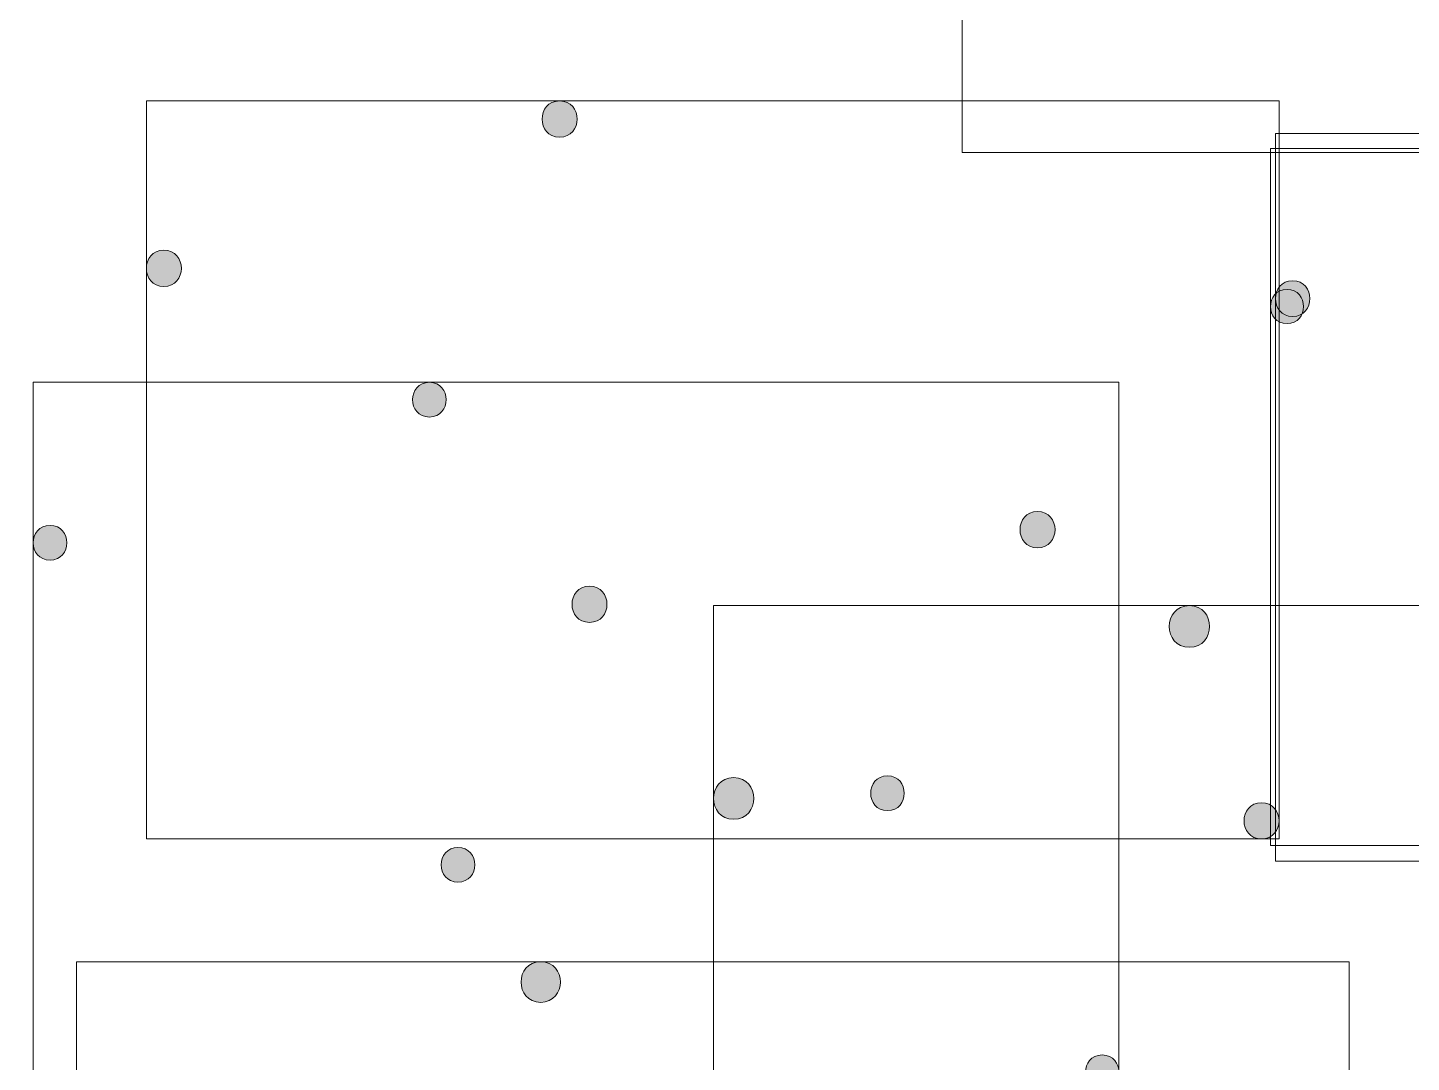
# Model space of a CAD drawing. Header units: inches. Extents: x -261 to 1116, y -954 to 202.
# Drawn here: x 348 to 550.3, y -371 to -219.6 of the extents above; entities that cross this region are included whole.
import ezdxf

# ---------------------------------------------------------------- set-up
doc = ezdxf.new("R2010")
doc.units = ezdxf.units.IN
doc.header["$MEASUREMENT"] = 0
doc.layers.add('Layer 1', color=7, linetype='Continuous')

# ---------------------------------------------------------------- blocks, each defined once
blk = doc.blocks.new('block 16')
at = {"layer": 'Layer 1', "true_color": 0x231f20}
h = blk.add_hatch(color=250, dxfattribs=at)
h.dxf.hatch_style = 2
edge = h.paths.add_edge_path()
edge.add_spline(control_points=[(533, -261.88), (536.36, -261.88), (536.36, -256.66), (533, -256.66), (529.64, -256.66), (529.63, -261.88), (533, -261.88), (533, -261.88), (533, -261.88), (533, -261.88)], knot_values=[0, 0, 0, 0, 1, 1, 1, 2, 2, 2, 3, 3, 3, 3], degree=3, periodic=1)
at = {"layer": 'Layer 1', "lineweight": 0}
blk.add_open_spline([(533, -261.88), (536.36, -261.88), (536.36, -256.66), (533, -256.66), (529.64, -256.66), (529.63, -261.88), (533, -261.88), (533, -261.88), (533, -261.88), (533, -261.88)], degree=3, knots=[0, 0, 0, 0, 1, 1, 1, 2, 2, 2, 3, 3, 3, 3], dxfattribs=at)
blk = doc.blocks.new('block 21')
at = {"layer": 'Layer 1', "true_color": 0x231f20}
h = blk.add_hatch(color=250, dxfattribs=at)
h.dxf.hatch_style = 2
edge = h.paths.add_edge_path()
edge.add_spline(control_points=[(532.17, -262.93), (535.39, -262.93), (535.4, -257.93), (532.17, -257.93), (528.96, -257.93), (528.95, -262.93), (532.17, -262.93), (532.17, -262.93), (532.17, -262.93), (532.17, -262.93)], knot_values=[0, 0, 0, 0, 1, 1, 1, 2, 2, 2, 3, 3, 3, 3], degree=3, periodic=1)
at = {"layer": 'Layer 1', "lineweight": 0}
blk.add_open_spline([(532.17, -262.93), (535.39, -262.93), (535.4, -257.93), (532.17, -257.93), (528.96, -257.93), (528.95, -262.93), (532.17, -262.93), (532.17, -262.93), (532.17, -262.93), (532.17, -262.93)], degree=3, knots=[0, 0, 0, 0, 1, 1, 1, 2, 2, 2, 3, 3, 3, 3], dxfattribs=at)
blk = doc.blocks.new('block 58')
at = {"layer": 'Layer 1', "true_color": 0x231f20}
h = blk.add_hatch(color=250, dxfattribs=at)
h.dxf.hatch_style = 2
edge = h.paths.add_edge_path()
edge.add_spline(control_points=[(473.74, -334.16), (477.01, -334.16), (477.01, -329.08), (473.74, -329.08), (470.47, -329.08), (470.47, -334.16), (473.74, -334.16), (473.74, -334.16), (473.74, -334.16), (473.74, -334.16)], knot_values=[0, 0, 0, 0, 1, 1, 1, 2, 2, 2, 3, 3, 3, 3], degree=3, periodic=1)
at = {"layer": 'Layer 1', "lineweight": 0}
blk.add_open_spline([(473.74, -334.16), (477.01, -334.16), (477.01, -329.08), (473.74, -329.08), (470.47, -329.08), (470.47, -334.16), (473.74, -334.16), (473.74, -334.16), (473.74, -334.16), (473.74, -334.16)], degree=3, knots=[0, 0, 0, 0, 1, 1, 1, 2, 2, 2, 3, 3, 3, 3], dxfattribs=at)
blk = doc.blocks.new('block 59')
at = {"layer": 'Layer 1', "true_color": 0x231f20}
h = blk.add_hatch(color=250, dxfattribs=at)
h.dxf.hatch_style = 2
edge = h.paths.add_edge_path()
edge.add_spline(control_points=[(505.14, -374.97), (508.41, -374.97), (508.41, -369.9), (505.14, -369.9), (501.87, -369.9), (501.87, -374.97), (505.14, -374.97), (505.14, -374.97), (505.14, -374.97), (505.14, -374.97)], knot_values=[0, 0, 0, 0, 1, 1, 1, 2, 2, 2, 3, 3, 3, 3], degree=3, periodic=1)
at = {"layer": 'Layer 1', "lineweight": 0}
blk.add_open_spline([(505.14, -374.97), (508.41, -374.97), (508.41, -369.9), (505.14, -369.9), (501.87, -369.9), (501.87, -374.97), (505.14, -374.97), (505.14, -374.97), (505.14, -374.97), (505.14, -374.97)], degree=3, knots=[0, 0, 0, 0, 1, 1, 1, 2, 2, 2, 3, 3, 3, 3], dxfattribs=at)
blk = doc.blocks.new('block 60')
at = {"layer": 'Layer 1', "true_color": 0x231f20}
h = blk.add_hatch(color=250, dxfattribs=at)
h.dxf.hatch_style = 2
edge = h.paths.add_edge_path()
edge.add_spline(control_points=[(410.94, -344.62), (414.21, -344.62), (414.21, -339.55), (410.94, -339.55), (407.68, -339.55), (407.67, -344.62), (410.94, -344.62), (410.94, -344.62), (410.94, -344.62), (410.94, -344.62)], knot_values=[0, 0, 0, 0, 1, 1, 1, 2, 2, 2, 3, 3, 3, 3], degree=3, periodic=1)
at = {"layer": 'Layer 1', "lineweight": 0}
blk.add_open_spline([(410.94, -344.62), (414.21, -344.62), (414.21, -339.55), (410.94, -339.55), (407.68, -339.55), (407.67, -344.62), (410.94, -344.62), (410.94, -344.62), (410.94, -344.62), (410.94, -344.62)], degree=3, knots=[0, 0, 0, 0, 1, 1, 1, 2, 2, 2, 3, 3, 3, 3], dxfattribs=at)
blk = doc.blocks.new('block 61')
at = {"layer": 'Layer 1', "true_color": 0x231f20}
h = blk.add_hatch(color=250, dxfattribs=at)
h.dxf.hatch_style = 2
edge = h.paths.add_edge_path()
edge.add_spline(control_points=[(406.76, -276.59), (410.02, -276.59), (410.03, -271.51), (406.76, -271.51), (403.49, -271.51), (403.48, -276.59), (406.76, -276.59), (406.76, -276.59), (406.76, -276.59), (406.76, -276.59)], knot_values=[0, 0, 0, 0, 1, 1, 1, 2, 2, 2, 3, 3, 3, 3], degree=3, periodic=1)
at = {"layer": 'Layer 1', "lineweight": 0}
blk.add_open_spline([(406.76, -276.59), (410.02, -276.59), (410.03, -271.51), (406.76, -271.51), (403.49, -271.51), (403.48, -276.59), (406.76, -276.59), (406.76, -276.59), (406.76, -276.59), (406.76, -276.59)], degree=3, knots=[0, 0, 0, 0, 1, 1, 1, 2, 2, 2, 3, 3, 3, 3], dxfattribs=at)
blk = doc.blocks.new('block 62')
at = {"layer": 'Layer 1', "true_color": 0x231f20}
h = blk.add_hatch(color=250, dxfattribs=at)
h.dxf.hatch_style = 2
edge = h.paths.add_edge_path()
edge.add_spline(control_points=[(351.28, -297.52), (354.55, -297.52), (354.56, -292.45), (351.28, -292.45), (348.02, -292.45), (348.01, -297.52), (351.28, -297.52), (351.28, -297.52), (351.28, -297.52), (351.28, -297.52)], knot_values=[0, 0, 0, 0, 1, 1, 1, 2, 2, 2, 3, 3, 3, 3], degree=3, periodic=1)
at = {"layer": 'Layer 1', "lineweight": 0}
blk.add_open_spline([(351.28, -297.52), (354.55, -297.52), (354.56, -292.45), (351.28, -292.45), (348.02, -292.45), (348.01, -297.52), (351.28, -297.52), (351.28, -297.52), (351.28, -297.52), (351.28, -297.52)], degree=3, knots=[0, 0, 0, 0, 1, 1, 1, 2, 2, 2, 3, 3, 3, 3], dxfattribs=at)
blk = doc.blocks.new('block 57')
at = {"layer": 'Layer 1', "lineweight": 0}
blk.add_lwpolyline([(348.83, -374.97), (507.59, -374.97), (507.59, -271.51), (348.83, -271.51), (348.83, -374.97)], dxfattribs=at)
at = {"layer": 'Layer 1'}
for name in ['block 61', 'block 62', 'block 58', 'block 60', 'block 59']:
    blk.add_blockref(name, (0, 0), dxfattribs=at)
blk = doc.blocks.new('block 282')
at = {"layer": 'Layer 1', "true_color": 0x231f20}
h = blk.add_hatch(color=250, dxfattribs=at)
h.dxf.hatch_style = 2
edge = h.paths.add_edge_path()
edge.add_spline(control_points=[(495.68, -295.71), (499.09, -295.71), (499.1, -290.42), (495.68, -290.42), (492.28, -290.42), (492.27, -295.71), (495.68, -295.71), (495.68, -295.71), (495.68, -295.71), (495.68, -295.71)], knot_values=[0, 0, 0, 0, 1, 1, 1, 2, 2, 2, 3, 3, 3, 3], degree=3, periodic=1)
at = {"layer": 'Layer 1', "lineweight": 0}
blk.add_open_spline([(495.68, -295.71), (499.09, -295.71), (499.1, -290.42), (495.68, -290.42), (492.28, -290.42), (492.27, -295.71), (495.68, -295.71), (495.68, -295.71), (495.68, -295.71), (495.68, -295.71)], degree=3, knots=[0, 0, 0, 0, 1, 1, 1, 2, 2, 2, 3, 3, 3, 3], dxfattribs=at)
blk = doc.blocks.new('block 283')
at = {"layer": 'Layer 1', "true_color": 0x231f20}
h = blk.add_hatch(color=250, dxfattribs=at)
h.dxf.hatch_style = 2
edge = h.paths.add_edge_path()
edge.add_spline(control_points=[(528.44, -338.3), (531.85, -338.3), (531.86, -333), (528.44, -333), (525.04, -333), (525.03, -338.3), (528.44, -338.3), (528.44, -338.3), (528.44, -338.3), (528.44, -338.3)], knot_values=[0, 0, 0, 0, 1, 1, 1, 2, 2, 2, 3, 3, 3, 3], degree=3, periodic=1)
at = {"layer": 'Layer 1', "lineweight": 0}
blk.add_open_spline([(528.44, -338.3), (531.85, -338.3), (531.86, -333), (528.44, -333), (525.04, -333), (525.03, -338.3), (528.44, -338.3), (528.44, -338.3), (528.44, -338.3), (528.44, -338.3)], degree=3, knots=[0, 0, 0, 0, 1, 1, 1, 2, 2, 2, 3, 3, 3, 3], dxfattribs=at)
blk = doc.blocks.new('block 284')
at = {"layer": 'Layer 1', "true_color": 0x231f20}
h = blk.add_hatch(color=250, dxfattribs=at)
h.dxf.hatch_style = 2
edge = h.paths.add_edge_path()
edge.add_spline(control_points=[(430.17, -306.63), (433.58, -306.63), (433.58, -301.34), (430.17, -301.34), (426.76, -301.34), (426.76, -306.63), (430.17, -306.63), (430.17, -306.63), (430.17, -306.63), (430.17, -306.63)], knot_values=[0, 0, 0, 0, 1, 1, 1, 2, 2, 2, 3, 3, 3, 3], degree=3, periodic=1)
at = {"layer": 'Layer 1', "lineweight": 0}
blk.add_open_spline([(430.17, -306.63), (433.58, -306.63), (433.58, -301.34), (430.17, -301.34), (426.76, -301.34), (426.76, -306.63), (430.17, -306.63), (430.17, -306.63), (430.17, -306.63), (430.17, -306.63)], degree=3, knots=[0, 0, 0, 0, 1, 1, 1, 2, 2, 2, 3, 3, 3, 3], dxfattribs=at)
blk = doc.blocks.new('block 285')
at = {"layer": 'Layer 1', "true_color": 0x231f20}
h = blk.add_hatch(color=250, dxfattribs=at)
h.dxf.hatch_style = 2
edge = h.paths.add_edge_path()
edge.add_spline(control_points=[(425.8, -235.66), (429.21, -235.66), (429.21, -230.36), (425.8, -230.36), (422.39, -230.36), (422.39, -235.66), (425.8, -235.66), (425.8, -235.66), (425.8, -235.66), (425.8, -235.66)], knot_values=[0, 0, 0, 0, 1, 1, 1, 2, 2, 2, 3, 3, 3, 3], degree=3, periodic=1)
at = {"layer": 'Layer 1', "lineweight": 0}
blk.add_open_spline([(425.8, -235.66), (429.21, -235.66), (429.21, -230.36), (425.8, -230.36), (422.39, -230.36), (422.39, -235.66), (425.8, -235.66), (425.8, -235.66), (425.8, -235.66), (425.8, -235.66)], degree=3, knots=[0, 0, 0, 0, 1, 1, 1, 2, 2, 2, 3, 3, 3, 3], dxfattribs=at)
blk = doc.blocks.new('block 286')
at = {"layer": 'Layer 1', "true_color": 0x231f20}
h = blk.add_hatch(color=250, dxfattribs=at)
h.dxf.hatch_style = 2
edge = h.paths.add_edge_path()
edge.add_spline(control_points=[(367.93, -257.49), (371.34, -257.49), (371.34, -252.2), (367.93, -252.2), (364.52, -252.2), (364.52, -257.49), (367.93, -257.49), (367.93, -257.49), (367.93, -257.49), (367.93, -257.49)], knot_values=[0, 0, 0, 0, 1, 1, 1, 2, 2, 2, 3, 3, 3, 3], degree=3, periodic=1)
at = {"layer": 'Layer 1', "lineweight": 0}
blk.add_open_spline([(367.93, -257.49), (371.34, -257.49), (371.34, -252.2), (367.93, -252.2), (364.52, -252.2), (364.52, -257.49), (367.93, -257.49), (367.93, -257.49), (367.93, -257.49), (367.93, -257.49)], degree=3, knots=[0, 0, 0, 0, 1, 1, 1, 2, 2, 2, 3, 3, 3, 3], dxfattribs=at)
blk = doc.blocks.new('block 290')
at = {"layer": 'Layer 1', "true_color": 0x231f20}
h = blk.add_hatch(color=250, dxfattribs=at)
h.dxf.hatch_style = 2
edge = h.paths.add_edge_path()
edge.add_spline(control_points=[(423.03, -362.2), (426.86, -362.2), (426.87, -356.25), (423.03, -356.25), (419.2, -356.25), (419.2, -362.2), (423.03, -362.2), (423.03, -362.2), (423.03, -362.2), (423.03, -362.2)], knot_values=[0, 0, 0, 0, 1, 1, 1, 2, 2, 2, 3, 3, 3, 3], degree=3, periodic=1)
at = {"layer": 'Layer 1', "lineweight": 0}
blk.add_open_spline([(423.03, -362.2), (426.86, -362.2), (426.87, -356.25), (423.03, -356.25), (419.2, -356.25), (419.2, -362.2), (423.03, -362.2), (423.03, -362.2), (423.03, -362.2), (423.03, -362.2)], degree=3, knots=[0, 0, 0, 0, 1, 1, 1, 2, 2, 2, 3, 3, 3, 3], dxfattribs=at)
blk = doc.blocks.new('block 315')
at = {"layer": 'Layer 1', "true_color": 0x231f20}
h = blk.add_hatch(color=250, dxfattribs=at)
h.dxf.hatch_style = 2
edge = h.paths.add_edge_path()
edge.add_spline(control_points=[(517.9, -310.27), (521.83, -310.27), (521.83, -304.17), (517.9, -304.17), (513.98, -304.17), (513.97, -310.27), (517.9, -310.27), (517.9, -310.27), (517.9, -310.27), (517.9, -310.27)], knot_values=[0, 0, 0, 0, 1, 1, 1, 2, 2, 2, 3, 3, 3, 3], degree=3, periodic=1)
at = {"layer": 'Layer 1', "lineweight": 0}
blk.add_open_spline([(517.9, -310.27), (521.83, -310.27), (521.83, -304.17), (517.9, -304.17), (513.98, -304.17), (513.97, -310.27), (517.9, -310.27), (517.9, -310.27), (517.9, -310.27), (517.9, -310.27)], degree=3, knots=[0, 0, 0, 0, 1, 1, 1, 2, 2, 2, 3, 3, 3, 3], dxfattribs=at)
blk = doc.blocks.new('block 316')
at = {"layer": 'Layer 1', "true_color": 0x231f20}
h = blk.add_hatch(color=250, dxfattribs=at)
h.dxf.hatch_style = 2
edge = h.paths.add_edge_path()
edge.add_spline(control_points=[(451.25, -335.42), (455.18, -335.42), (455.18, -329.32), (451.25, -329.32), (447.33, -329.32), (447.32, -335.42), (451.25, -335.42), (451.25, -335.42), (451.25, -335.42), (451.25, -335.42)], knot_values=[0, 0, 0, 0, 1, 1, 1, 2, 2, 2, 3, 3, 3, 3], degree=3, periodic=1)
at = {"layer": 'Layer 1', "lineweight": 0}
blk.add_open_spline([(451.25, -335.42), (455.18, -335.42), (455.18, -329.32), (451.25, -329.32), (447.33, -329.32), (447.32, -335.42), (451.25, -335.42), (451.25, -335.42), (451.25, -335.42), (451.25, -335.42)], degree=3, knots=[0, 0, 0, 0, 1, 1, 1, 2, 2, 2, 3, 3, 3, 3], dxfattribs=at)

msp = doc.modelspace()

# ---------------------------------------------------------------- linework, layer by layer
at = {"layer": 'Layer 1', "lineweight": 0}
for points in [[(484.68, -237.89), (622, -237.89), (622, -148.4), (484.68, -148.4), (484.68, -237.89)], [(365.37, -338.3), (531, -338.3), (531, -230.36), (365.37, -230.36), (365.37, -338.3)], [(530.48, -341.53), (693.73, -341.53), (693.73, -235.14), (530.48, -235.14), (530.48, -341.53)], [(529.76, -339.25), (686.2, -339.25), (686.2, -237.3), (529.76, -237.3), (529.76, -339.25)], [(448.31, -428.48), (639.06, -428.48), (639.06, -304.17), (448.31, -304.17), (448.31, -428.48)], [(355.13, -477.53), (541.24, -477.53), (541.24, -356.25), (355.13, -356.25), (355.13, -477.53)]]:
    msp.add_lwpolyline(points, dxfattribs=at)

# ---------------------------------------------------------------- block references
at = {"layer": 'Layer 1'}
for name in ['block 285', 'block 286', 'block 16', 'block 21', 'block 57', 'block 282', 'block 284', 'block 315', 'block 316', 'block 283', 'block 290']:
    msp.add_blockref(name, (0, 0), dxfattribs=at)

doc.saveas('drawing.dxf')
